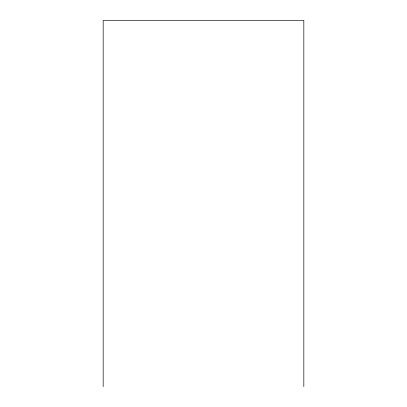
<?xml version="1.0" encoding="UTF-8"?>
<svg xmlns="http://www.w3.org/2000/svg" width="407" height="407" viewBox="0 0 407 407"><rect width="100%" height="100%" fill="white"/><g stroke="black" fill="none" stroke-linecap="round" stroke-linejoin="round"><path stroke-width="0.61" d="M303.826 386.65L303.826 20.35L103.175 20.35L103.175 386.65"/></g></svg>
